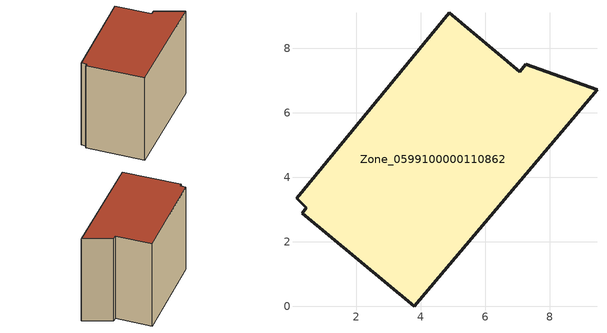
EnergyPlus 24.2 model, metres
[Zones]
Zone_0599100000110862
 floor ground (C_G): 3.79,0 0.33,2.9 0.45,3.06 0.15,3.35 4.88,9.11 7.07,7.28 7.25,7.5 9.46,6.72 z0
 wall outside (C_F): 9.46,6.72 7.25,7.5 7.07,7.28 4.88,9.11 0.15,3.35 0.45,3.06 0.33,2.9 3.79,0 9.46,6.72 z0:7.34
 roof outside (C_R): 7.25,7.5 7.07,7.28 4.88,9.11 0.15,3.35 0.45,3.06 0.33,2.9 3.79,0 9.46,6.72 z7.34
[BUILDING]
Pand.0599100000110862: North Axis=0; Terrain=City; Loads Convergence Tolerance Value=0.04; Temperature Convergence Tolerance Value=0.4; Solar Distribution=FullExterior; Maximum Number of Warmup Days=25; Minimum Number of Warmup Days=1
[Site:Location]
Rotterdam.The.Hague.AP_ZH_NLD Design_Conditions: Latitude=51.96; Longitude=4.45; Time Zone=1; Elevation=-4.5
[SITE:GROUNDTEMPERATURE:BUILDINGSURFACE]
18, 18, 18, 18, 18, 18, 18, 18, 18, 18, 18, 18
[MATERIAL] Thermal Absorptance=0.9; Solar Absorptance=0.7; Visible Absorptance=0.7
Name | Roughness | Thickness | Conductivity | Density | Specific Heat
G.TI.1946 | MediumSmooth | 0.15 | 1 | 540 | 1210
F.TI.1946 | Rough | 0.3 | 0.857143 | 1920 | 840
R.TI.1946 | MediumRough | 0.2 | 0.1 | 1500 | 1000
[CONSTRUCTION]
C_G: G.TI.1946
C_F: F.TI.1946
C_R: R.TI.1946
[ZONE]
Zone_0599100000110862: Type=1; Multiplier=1; Ceiling Height=Autocalculate; Volume=Autocalculate; Floor Area=autocalculate; Part of Total Floor Area=Yes
[ZONEINFILTRATION:DESIGNFLOWRATE]
Infil_Zone_0599100000110862: Zone or ZoneList or Space or SpaceList=Zone_0599100000110862; Schedule=AlwaysOn; Design Flow Rate Calculation Method=Flow/Area; Flow Rate per Floor Area=0.003; Constant Term Coefficient=1; Temperature Term Coefficient=0; Velocity Term Coefficient=0; Velocity Squared Term Coefficient=0
[HVACTEMPLATE:ZONE:IDEALLOADSAIRSYSTEM]
Zone_0599100000110862: Maximum Heating Supply Air Temperature=50; Minimum Cooling Supply Air Temperature=13; Maximum Heating Supply Air Humidity Ratio=0.0156; Minimum Cooling Supply Air Humidity Ratio=0.0077; Heating Limit=NoLimit; Cooling Limit=NoLimit; Dehumidification Control Type=ConstantSensibleHeatRatio; Cooling Sensible Heat Ratio=0.7; Dehumidification Setpoint=60; Humidification Control Type=None; Humidification Setpoint=30; Outdoor Air Method=None; Outdoor Air Flow Rate per Person=0.00944; Outdoor Air Flow Rate per Zone Floor Area=0; Outdoor Air Flow Rate per Zone=0; Demand Controlled Ventilation Type=None; Outdoor Air Economizer Type=NoEconomizer; Heat Recovery Type=None; Sensible Heat Recovery Effectiveness=0.7; Latent Heat Recovery Effectiveness=0.65
[ZONECONTROL:THERMOSTAT]
ThermostatControl_Zone_0599100000110862: Zone or ZoneList=Zone_0599100000110862; Control Type Schedule=DualSetpointControlType; Control 1=Thermostat_Zone_0599100000110862; Temperature Difference Between Cutout And Setpoint=0
[THERMOSTATSETPOINT:DUALSETPOINT]
Thermostat_Zone_0599100000110862: Heating Setpoint Temperature Schedule=HeatingSetpoint_Zone_0599100000110862; Cooling Setpoint Temperature Schedule=CoolingSetpoint_Zone_0599100000110862
[SCHEDULE:COMPACT]
HeatingSetpoint_Zone_0599100000110862: Through: 12/31, For: AllDays, Until: 24:00, 21
CoolingSetpoint_Zone_0599100000110862: Through: 12/31, For: AllDays, Until: 24:00, 24
DualSetpointControlType: Through: 12/31, For: AllDays, Until: 24:00, 4
AlwaysOn: Through: 12/31, For: AllDays, Until: 24:00, 1
